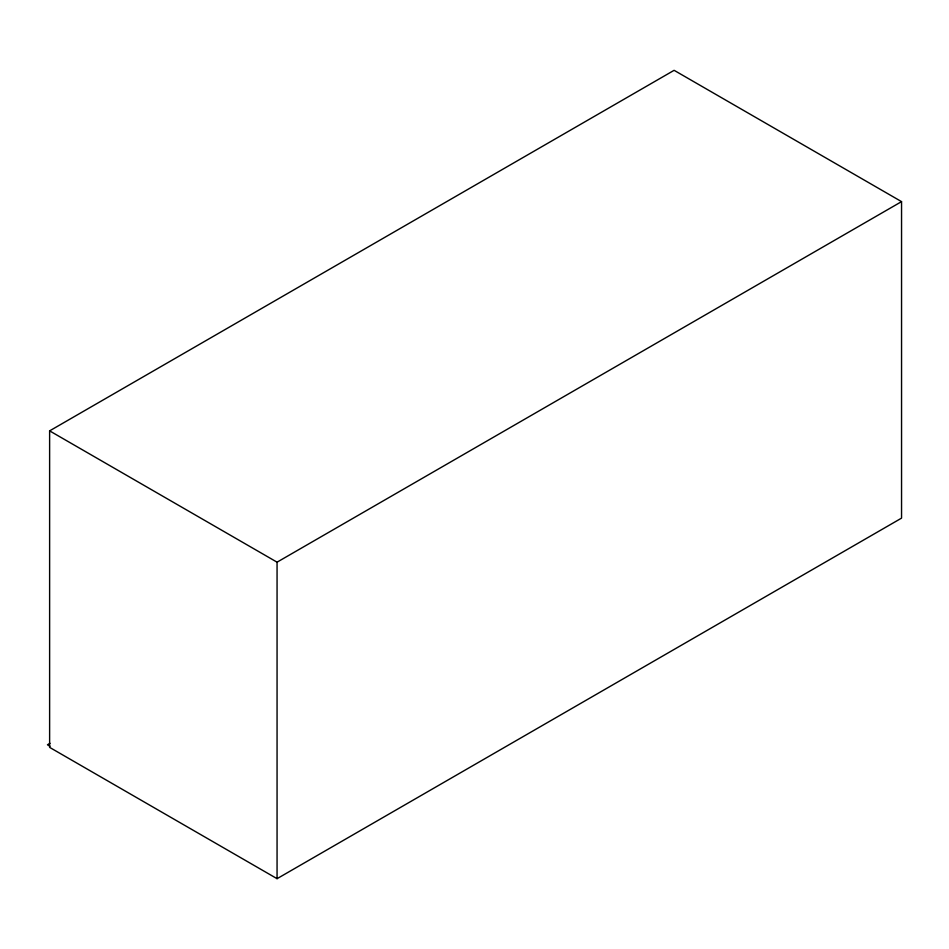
<?xml version="1.0" encoding="UTF-8"?>
<svg xmlns="http://www.w3.org/2000/svg" width="949" height="949" viewBox="0 0 949 949"><rect width="100%" height="100%" fill="white"/><g stroke="black" fill="none" stroke-linecap="round" stroke-linejoin="round"><path stroke-width="1.42" d="M49.621 430.87L674.11 70.321L901.55 201.627L901.55 518.13L277.061 878.679L49.621 747.373L49.621 430.87L277.061 562.176L901.55 201.627M50.012 743.304L47.45 744.787L50 746.258M277.061 562.176L277.061 878.679"/></g></svg>
